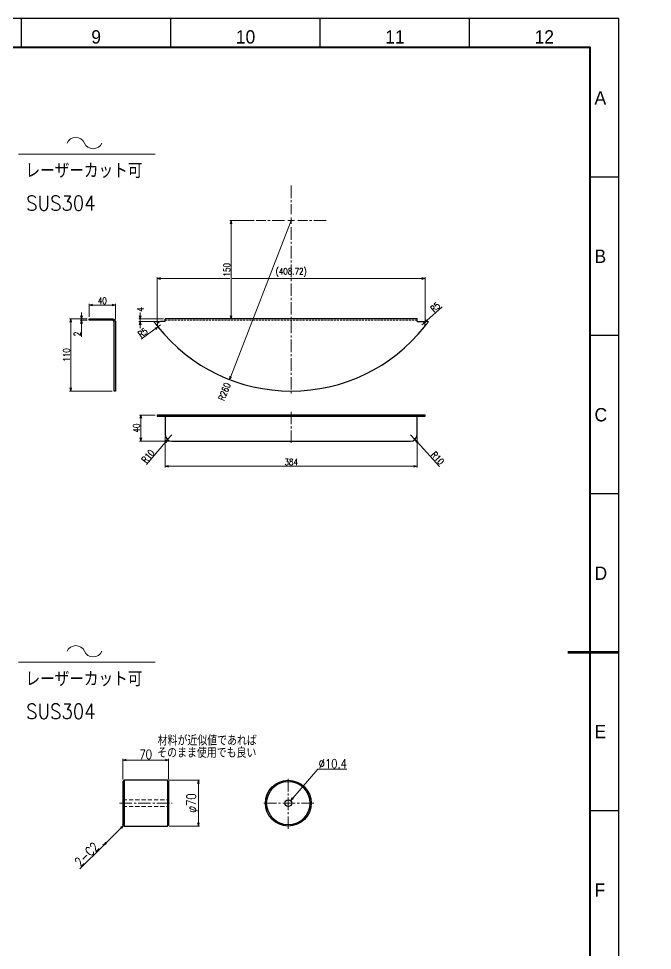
# Model space of a CAD drawing. Header units: millimetres. Extents: x 0 to 70370, y 0 to 11543.
# Drawn here: x 38603 to 39570, y 1464 to 2886 of the extents above; entities that cross this region are included whole.
import ezdxf
from ezdxf import colors
from ezdxf.entities.mleader import LeaderData, LeaderLine
from ezdxf.enums import TextEntityAlignment as Align
from ezdxf.math import Vec2, Vec3

# ---------------------------------------------------------------- set-up
doc = ezdxf.new("R2010")
doc.units = ezdxf.units.MM
for name, pattern in [('CENTER2', [28.575, 19.05, -3.175, 3.175, -3.175]), ('HIDDEN', [9.525, 6.35, -3.175]), ('HIDDEN2', [4.7625, 3.175, -1.5875]), ('PHANTOM2', [31.75, 15.875, -3.175, 3.175, -3.175, 3.175, -3.175])]:
    doc.linetypes.add(name, pattern=pattern)
for name, color, linetype, lineweight in [('01_外形線', 7, 'Continuous', 25), ('03_かくれ線', 6, 'HIDDEN2', 13), ('04_HIDDEN', 2, 'HIDDEN', 13), ('04_中心線', 1, 'CENTER2', 9), ('05_CENTER', 4, 'CENTER2', 13), ('05_仮想線', 2, 'PHANTOM2', 13), ('06_文字', 7, 'Continuous', 13), ('07_寸法線', 3, 'Continuous', 9), ('99_図枠', 7, 'Continuous', 40)]:
    doc.layers.add(name, color=color, linetype=linetype, lineweight=lineweight)
doc.styles.add('KSS_TXT', font='txt.shx', dxfattribs={"bigfont": 'extfont2.shx'})
doc.styles.get("Standard").update_dxf_attribs({"font": 'arial.ttf'})
doc.styles.add('寸法用', font='simplex.shx', dxfattribs={"width": 0.8, "bigfont": '@extfont2.shx'})
doc.styles.add('表題用', font='MS PGothic.ttf')
doc.dimstyles.new('機械製図用', dxfattribs={"dimtxt": 3.5, "dimasz": 3.5, "dimexe": 2, "dimexo": 0, "dimgap": 1.2, "dimtad": 1, "dimdsep": 46, "dimtxsty": '寸法用', "dimblk": 'OPEN30', "dimcen": 0, "dimclrd": 256, "dimclre": 256, "dimclrt": 7, "dimazin": 2, "dimtm": 1e-09, "dimtfac": 0.75, "dimtmove": 0, "dimatfit": 3, "dimldrblk": 'OPEN30', "dimfxl": 1, "dimlwd": -1, "dimlwe": -1, "dimarcsym": 0})
doc.dimstyles.new('機械製図用$3', dxfattribs={"dimtxt": 3.5, "dimasz": 3.5, "dimexe": 2, "dimexo": 0, "dimgap": 1.2, "dimtad": 1, "dimtih": 1, "dimtoh": 1, "dimdsep": 46, "dimtxsty": '寸法用', "dimblk": 'OPEN30', "dimcen": 0, "dimsd1": 1, "dimclrd": 256, "dimclre": 256, "dimclrt": 7, "dimazin": 2, "dimtm": 1e-09, "dimtfac": 0.75, "dimtofl": 0, "dimtmove": 0, "dimatfit": 3, "dimldrblk": 'OPEN30', "dimfxl": 1, "dimlwd": -1, "dimlwe": -1, "dimarcsym": 0})

# ---------------------------------------------------------------- blocks, each defined once
blk = doc.blocks.new('_Open30')
at = {"color": 0, "linetype": 'ByBlock', "lineweight": -2}
for p, q in [((-1, 0.27), (0, 0)), ((0, 0), (-1, -0.27)), ((0, 0), (-1, 0))]:
    blk.add_line(p, q, dxfattribs=at)
blk = doc.blocks.new('*D3093')
at = {"layer": '07_寸法線', "transparency": 16777216}
for p, q in [((38762.3, 1725), (38762.3, 1756.8)), ((38767.3, 1754.8), (38827.3, 1754.8)), ((38832.3, 1725), (38832.3, 1756.8))]:
    blk.add_line(p, q, dxfattribs=at)
at = {"layer": 'Defpoints', "color": 0, "transparency": 16777216}
for p in [(38832.3, 1754.8), (38762.3, 1722), (38832.3, 1722)]:
    blk.add_point(p, dxfattribs=at)
at = {"layer": '07_寸法線', "transparency": 16777216, "xscale": 5, "yscale": 5, "zscale": 5, "rotation": 180}
blk.add_blockref('_Open30', (38762.3, 1754.8), dxfattribs=at)
at = {"layer": '07_寸法線', "transparency": 16777216, "xscale": 5, "yscale": 5, "zscale": 5}
blk.add_blockref('_Open30', (38832.3, 1754.8), dxfattribs=at)
at = {"layer": '07_寸法線', "color": 7, "transparency": 16777216, "insert": (38797.3, 1763.3), "char_height": 14, "attachment_point": 5, "style": '寸法用'}
blk.add_mtext('70', dxfattribs=at)
blk = doc.blocks.new('*D3094')
at = {"layer": '07_寸法線', "transparency": 16777216}
for p, q in [((38833.3, 1724), (38879.6, 1724)), ((38877.6, 1719), (38877.6, 1659)), ((38833.3, 1654), (38879.6, 1654))]:
    blk.add_line(p, q, dxfattribs=at)
at = {"layer": 'Defpoints', "color": 0, "transparency": 16777216}
for p in [(38830.3, 1724), (38830.3, 1654), (38877.6, 1654)]:
    blk.add_point(p, dxfattribs=at)
at = {"layer": '07_寸法線', "transparency": 16777216, "xscale": 5, "yscale": 5, "zscale": 5}
for p, rotation in [((38877.6, 1724), 90), ((38877.6, 1654), 270)]:
    blk.add_blockref('_Open30', p, dxfattribs=dict(at, rotation=rotation))
at = {"layer": '07_寸法線', "color": 7, "transparency": 16777216, "insert": (38869.1, 1689), "char_height": 14, "attachment_point": 5, "rotation": 90, "style": '寸法用'}
blk.add_mtext('φ70', dxfattribs=at)
blk = doc.blocks.new('*D3095')
at = {"layer": '07_寸法線', "transparency": 16777216}
for p, q in [((38759.8, 1651.4), (38736.8, 1628.4)), ((38763.3, 1655), (38761.9, 1656.4)), ((38733.2, 1624.9), (38697, 1588.7)), ((38733.2, 1624.9), (38731.8, 1626.3))]:
    blk.add_line(p, q, dxfattribs=at)
at = {"layer": 'Defpoints', "color": 0, "transparency": 16777216}
for p in [(38763.3, 1655), (38733.2, 1624.9), (38733.2, 1624.9)]:
    blk.add_point(p, dxfattribs=at)
at = {"layer": '07_寸法線', "transparency": 16777216, "xscale": 5, "yscale": 5, "zscale": 5}
for p, rotation in [((38763.3, 1655), 45.00000000000489), ((38733.2, 1624.9), 225.0000000000049)]:
    blk.add_blockref('_Open30', p, dxfattribs=dict(at, rotation=rotation))
at = {"layer": '07_寸法線', "color": 7, "transparency": 16777216, "insert": (38707.4, 1611), "char_height": 14, "attachment_point": 5, "rotation": 45, "style": '寸法用'}
blk.add_mtext('2-C2', dxfattribs=at)
blk = doc.blocks.new('*U2936')
at = {"layer": '04_中心線', "color": 0, "linetype": 'CENTER2', "transparency": 16777216}
for p, q in [((0, 10), (0, 263.5)), ((-53.5, 0), (-10, 0)), ((10, 0), (53.5, 0)), ((0, -53.5), (0, -10))]:
    blk.add_line(p, q, dxfattribs=at)
at = {"layer": '04_中心線', "color": 0, "linetype": 'Continuous', "transparency": 16777216}
for p, q in [((-5, 0), (5, 0)), ((0, -5), (0, 5))]:
    blk.add_line(p, q, dxfattribs=at)
blk = doc.blocks.new('*D2938')
at = {"layer": '07_寸法線', "transparency": 16777216}
for p, q in [((38811.8, 2281.1), (38787.8, 2281.1)), ((38789.8, 2276.1), (38789.8, 2246.1)), ((38834.2, 2241.1), (38787.8, 2241.1))]:
    blk.add_line(p, q, dxfattribs=at)
at = {"layer": 'Defpoints', "color": 0, "transparency": 16777216}
for p in [(38814.8, 2281.1), (38789.8, 2241.1), (38837.2, 2241.1)]:
    blk.add_point(p, dxfattribs=at)
at = {"layer": '07_寸法線', "transparency": 16777216, "xscale": 5, "yscale": 5, "zscale": 5}
for p, rotation in [((38789.8, 2281.1), 90), ((38789.8, 2241.1), 270)]:
    blk.add_blockref('_Open30', p, dxfattribs=dict(at, rotation=rotation))
at = {"layer": '07_寸法線', "color": 7, "transparency": 16777216, "insert": (38783.3, 2261.1), "char_height": 10, "attachment_point": 5, "rotation": 90, "style": '寸法用'}
blk.add_mtext('40', dxfattribs=at)
blk = doc.blocks.new('*D2937')
at = {"layer": '07_寸法線', "transparency": 16777216}
for p, q in [((38827.2, 2248.1), (38827.2, 2200.9)), ((39211.2, 2248.1), (39211.2, 2200.9)), ((38832.2, 2202.9), (39206.2, 2202.9))]:
    blk.add_line(p, q, dxfattribs=at)
at = {"layer": 'Defpoints', "color": 0, "transparency": 16777216}
for p in [(38827.2, 2251.1), (39211.2, 2251.1), (39211.2, 2202.9)]:
    blk.add_point(p, dxfattribs=at)
at = {"layer": '07_寸法線', "transparency": 16777216, "xscale": 5, "yscale": 5, "zscale": 5, "rotation": 180}
blk.add_blockref('_Open30', (38827.2, 2202.9), dxfattribs=at)
at = {"layer": '07_寸法線', "transparency": 16777216, "xscale": 5, "yscale": 5, "zscale": 5}
blk.add_blockref('_Open30', (39211.2, 2202.9), dxfattribs=at)
at = {"layer": '07_寸法線', "color": 7, "transparency": 16777216, "insert": (39019.2, 2209.4), "char_height": 10, "attachment_point": 5, "style": '寸法用'}
blk.add_mtext('384', dxfattribs=at)
blk = doc.blocks.new('*D2939')
at = {"layer": '07_寸法線', "transparency": 16777216}
for p, q in [((38837.2, 2251.1), (38830.7, 2243.5)), ((38798.5, 2205.4), (38827.5, 2239.6))]:
    blk.add_line(p, q, dxfattribs=at)
at = {"layer": 'Defpoints', "color": 0, "transparency": 16777216}
for p in [(38837.2, 2251.1), (38830.7, 2243.5)]:
    blk.add_point(p, dxfattribs=at)
at = {"layer": '07_寸法線', "transparency": 16777216, "xscale": 5, "yscale": 5, "zscale": 5, "rotation": 49.80231722439056}
blk.add_blockref('_Open30', (38830.7, 2243.5), dxfattribs=at)
at = {"layer": '07_寸法線', "color": 7, "transparency": 16777216, "insert": (38800.8, 2218.1), "char_height": 10, "attachment_point": 5, "rotation": 49.8023, "style": '寸法用'}
blk.add_mtext('R10', dxfattribs=at)
blk = doc.blocks.new('*D2940')
at = {"layer": '07_寸法線', "transparency": 16777216}
for p, q in [((39201.2, 2251.1), (39207.9, 2243.7)), ((39245.3, 2202.6), (39211.3, 2240))]:
    blk.add_line(p, q, dxfattribs=at)
at = {"layer": 'Defpoints', "color": 0, "transparency": 16777216}
for p in [(39201.2, 2251.1), (39207.9, 2243.7)]:
    blk.add_point(p, dxfattribs=at)
at = {"layer": '07_寸法線', "transparency": 16777216, "xscale": 5, "yscale": 5, "zscale": 5, "rotation": 132.2774182709477}
blk.add_blockref('_Open30', (39207.9, 2243.7), dxfattribs=at)
at = {"layer": '07_寸法線', "color": 7, "transparency": 16777216, "insert": (39242.5, 2215.3), "char_height": 10, "attachment_point": 5, "rotation": 312.2774, "style": '寸法用'}
blk.add_mtext('R10', dxfattribs=at)
blk = doc.blocks.new('*D2941')
at = {"layer": '07_寸法線', "transparency": 16777216}
blk.add_line((39019.2, 2577.6), (38927, 2339.9), dxfattribs=at)
at = {"layer": 'Defpoints', "color": 0, "transparency": 16777216}
for p in [(39019.2, 2577.6), (38925.2, 2335.2)]:
    blk.add_point(p, dxfattribs=at)
at = {"layer": '07_寸法線', "transparency": 16777216, "xscale": 5, "yscale": 5, "zscale": 5, "rotation": 248.8043917872909}
blk.add_blockref('_Open30', (38925.2, 2335.2), dxfattribs=at)
at = {"layer": '07_寸法線', "color": 7, "transparency": 16777216, "insert": (38917.4, 2316.7), "char_height": 10, "attachment_point": 5, "rotation": 68.8044, "style": '寸法用'}
blk.add_mtext('R260', dxfattribs=at)
blk = doc.blocks.new('*D2942')
at = {"layer": '07_寸法線', "transparency": 16777216}
for p, q in [((38814.8, 2421.6), (38814.8, 2491.4)), ((38819.8, 2489.4), (38925.7, 2489.4)), ((38929.4, 2489.4), (39218.5, 2489.4)), ((39223.5, 2421.6), (39223.5, 2491.4))]:
    blk.add_line(p, q, dxfattribs=at)
at = {"layer": 'Defpoints', "color": 0, "transparency": 16777216}
for p in [(39223.5, 2489.4), (38814.8, 2418.6), (39223.5, 2418.6)]:
    blk.add_point(p, dxfattribs=at)
at = {"layer": '07_寸法線', "transparency": 16777216, "xscale": 5, "yscale": 5, "zscale": 5, "rotation": 180}
blk.add_blockref('_Open30', (38814.8, 2489.4), dxfattribs=at)
at = {"layer": '07_寸法線', "transparency": 16777216, "xscale": 5, "yscale": 5, "zscale": 5}
blk.add_blockref('_Open30', (39223.5, 2489.4), dxfattribs=at)
at = {"layer": '07_寸法線', "color": 7, "transparency": 16777216, "insert": (39019.2, 2498.6), "char_height": 10, "attachment_point": 5, "style": '寸法用'}
blk.add_mtext('(408.72)', dxfattribs=at)
blk = doc.blocks.new('*D2943')
at = {"layer": '07_寸法線', "transparency": 16777216}
for p, q in [((38962.7, 2577.6), (38925.5, 2577.6)), ((38927.5, 2572.6), (38927.5, 2432.6)), ((38908.4, 2427.6), (38929.5, 2427.6))]:
    blk.add_line(p, q, dxfattribs=at)
at = {"layer": 'Defpoints', "color": 0, "transparency": 16777216}
for p in [(38965.7, 2577.6), (38905.4, 2427.6), (38927.5, 2427.6)]:
    blk.add_point(p, dxfattribs=at)
at = {"layer": '07_寸法線', "transparency": 16777216, "xscale": 5, "yscale": 5, "zscale": 5}
for p, rotation in [((38927.5, 2577.6), 90), ((38927.5, 2427.6), 270)]:
    blk.add_blockref('_Open30', p, dxfattribs=dict(at, rotation=rotation))
at = {"layer": '07_寸法線', "color": 7, "transparency": 16777216, "insert": (38921, 2502.6), "char_height": 10, "attachment_point": 5, "rotation": 90, "style": '寸法用'}
blk.add_mtext('150', dxfattribs=at)
blk = doc.blocks.new('*D2944')
at = {"layer": '07_寸法線', "transparency": 16777216}
for p, q in [((38788.8, 2432.6), (38788.8, 2437.6)), ((38824.2, 2427.6), (38786.8, 2427.6)), ((38816.8, 2423.6), (38786.8, 2423.6)), ((38788.8, 2427.6), (38788.8, 2423.6)), ((38788.8, 2418.6), (38788.8, 2413.6))]:
    blk.add_line(p, q, dxfattribs=at)
at = {"layer": 'Defpoints', "color": 0, "transparency": 16777216}
for p in [(38788.8, 2423.6), (38819.8, 2423.6), (38827.2, 2427.6)]:
    blk.add_point(p, dxfattribs=at)
at = {"layer": '07_寸法線', "transparency": 16777216, "xscale": 5, "yscale": 5, "zscale": 5}
for p, rotation in [((38788.8, 2427.6), 270), ((38788.8, 2423.6), 90)]:
    blk.add_blockref('_Open30', p, dxfattribs=dict(at, rotation=rotation))
at = {"layer": '07_寸法線', "color": 7, "transparency": 16777216, "insert": (38789.3, 2442.1), "char_height": 10, "attachment_point": 5, "rotation": 90, "style": '寸法用'}
blk.add_mtext('4', dxfattribs=at)
blk = doc.blocks.new('*D2945')
at = {"layer": '07_寸法線', "transparency": 16777216}
for p, q in [((38819.8, 2418.6), (38815.8, 2415.6)), ((38790.2, 2396.6), (38811.8, 2412.6))]:
    blk.add_line(p, q, dxfattribs=at)
at = {"layer": 'Defpoints', "color": 0, "transparency": 16777216}
for p in [(38819.8, 2418.6), (38815.8, 2415.6)]:
    blk.add_point(p, dxfattribs=at)
at = {"layer": '07_寸法線', "transparency": 16777216, "xscale": 5, "yscale": 5, "zscale": 5, "rotation": 36.69597830375699}
blk.add_blockref('_Open30', (38815.8, 2415.6), dxfattribs=at)
at = {"layer": '07_寸法線', "color": 7, "transparency": 16777216, "insert": (38792.9, 2406.6), "char_height": 10, "attachment_point": 5, "rotation": 36.696, "style": '寸法用'}
blk.add_mtext('R5', dxfattribs=at)
blk = doc.blocks.new('*D2946')
at = {"layer": '07_寸法線', "transparency": 16777216}
for p, q in [((39249.4, 2446.2), (39226, 2425.3)), ((39218.5, 2418.6), (39222.3, 2421.9))]:
    blk.add_line(p, q, dxfattribs=at)
blk.add_arc((39218.5, 2418.6), 5, 18.7816, 55.6225, dxfattribs=at)
at = {"layer": 'Defpoints', "color": 0, "transparency": 16777216}
for p in [(39218.5, 2418.6), (39222.3, 2421.9)]:
    blk.add_point(p, dxfattribs=at)
at = {"layer": '07_寸法線', "transparency": 16777216, "xscale": 5, "yscale": 5, "zscale": 5, "rotation": 221.6999090631929}
blk.add_blockref('_Open30', (39222.3, 2421.9), dxfattribs=at)
at = {"layer": '07_寸法線', "color": 7, "transparency": 16777216, "insert": (39239, 2445.6), "char_height": 10, "attachment_point": 5, "rotation": 41.6999, "style": '寸法用'}
blk.add_mtext('R5', dxfattribs=at)
blk = doc.blocks.new('*D2947')
at = {"layer": '07_寸法線', "transparency": 16777216}
for p, q in [((38708, 2427.6), (38680.9, 2427.6)), ((38682.9, 2422.6), (38682.9, 2322.6)), ((38746, 2317.6), (38680.9, 2317.6))]:
    blk.add_line(p, q, dxfattribs=at)
at = {"layer": 'Defpoints', "color": 0, "transparency": 16777216}
for p in [(38711, 2427.6), (38682.9, 2317.6), (38749, 2317.6)]:
    blk.add_point(p, dxfattribs=at)
at = {"layer": '07_寸法線', "transparency": 16777216, "xscale": 5, "yscale": 5, "zscale": 5}
for p, rotation in [((38682.9, 2427.6), 90), ((38682.9, 2317.6), 270)]:
    blk.add_blockref('_Open30', p, dxfattribs=dict(at, rotation=rotation))
at = {"layer": '07_寸法線', "color": 7, "transparency": 16777216, "insert": (38676.4, 2372.6), "char_height": 10, "attachment_point": 5, "rotation": 90, "style": '寸法用'}
blk.add_mtext('110', dxfattribs=at)
blk = doc.blocks.new('*D2948')
at = {"layer": '07_寸法線', "transparency": 16777216}
for p, q in [((38699.4, 2432.6), (38699.4, 2437.6)), ((38708, 2427.6), (38697.4, 2427.6)), ((38708, 2425.6), (38697.4, 2425.6)), ((38699.4, 2427.6), (38699.4, 2425.6)), ((38699.4, 2420.6), (38699.4, 2400.5))]:
    blk.add_line(p, q, dxfattribs=at)
at = {"layer": 'Defpoints', "color": 0, "transparency": 16777216}
for p in [(38699.4, 2425.6), (38711, 2427.6), (38711, 2425.6)]:
    blk.add_point(p, dxfattribs=at)
at = {"layer": '07_寸法線', "transparency": 16777216, "xscale": 5, "yscale": 5, "zscale": 5}
for p, rotation in [((38699.4, 2427.6), 270), ((38699.4, 2425.6), 90)]:
    blk.add_blockref('_Open30', p, dxfattribs=dict(at, rotation=rotation))
at = {"layer": '07_寸法線', "color": 7, "transparency": 16777216, "insert": (38692.9, 2404.7), "char_height": 10, "attachment_point": 5, "rotation": 90, "style": '寸法用'}
blk.add_mtext('2', dxfattribs=at)
blk = doc.blocks.new('*D2949')
at = {"layer": '07_寸法線', "transparency": 16777216}
for p, q in [((38711, 2430.6), (38711, 2450.8)), ((38716, 2448.8), (38746, 2448.8)), ((38751, 2426.6), (38751, 2450.8))]:
    blk.add_line(p, q, dxfattribs=at)
at = {"layer": 'Defpoints', "color": 0, "transparency": 16777216}
for p in [(38751, 2448.8), (38711, 2427.6), (38751, 2423.6)]:
    blk.add_point(p, dxfattribs=at)
at = {"layer": '07_寸法線', "transparency": 16777216, "xscale": 5, "yscale": 5, "zscale": 5, "rotation": 180}
blk.add_blockref('_Open30', (38711, 2448.8), dxfattribs=at)
at = {"layer": '07_寸法線', "transparency": 16777216, "xscale": 5, "yscale": 5, "zscale": 5}
blk.add_blockref('_Open30', (38751, 2448.8), dxfattribs=at)
at = {"layer": '07_寸法線', "color": 7, "transparency": 16777216, "insert": (38731, 2455.3), "char_height": 10, "attachment_point": 5, "style": '寸法用'}
blk.add_mtext('40', dxfattribs=at)
blk = doc.blocks.new('p1ba05')
for centre, start, end in [((-2.95, 0.29), 24.2276, 155.5758), ((0, 1.62), 204.2276, 335.5758)]:
    blk.add_arc(centre, 1.62, start, end)
blk = doc.blocks.new('*D3092')
at = {"layer": '07_寸法線', "transparency": 16777216}
for p, q in [((39059.8, 1740.7), (39021.5, 1696.7)), ((39104, 1740.7), (39059.8, 1740.7))]:
    blk.add_line(p, q, dxfattribs=at)
at = {"layer": 'Defpoints', "color": 0, "transparency": 16777216}
for p in [(39018.2, 1692.9), (39011.4, 1685)]:
    blk.add_point(p, dxfattribs=at)
at = {"layer": '07_寸法線', "transparency": 16777216, "xscale": 5, "yscale": 5, "zscale": 5, "rotation": 228.992713198436}
blk.add_blockref('_Open30', (39018.2, 1692.9), dxfattribs=at)
at = {"layer": '07_寸法線', "color": 7, "transparency": 16777216, "insert": (39082.6, 1749.2), "char_height": 14, "attachment_point": 5, "style": '寸法用'}
blk.add_mtext('∅10.4', dxfattribs=at)
blk = doc.blocks.new('AM_BALLOON1')
at = {"transparency": 16777216}
blk.add_circle((0, 0), 5, dxfattribs=at)
blk.add_attdef('B_NUMBER', text='', height=3, dxfattribs=at).set_placement((0, 0), align=Align.MIDDLE_CENTER)
blk = doc.blocks.new('_OPEN')
at = {"color": 0, "linetype": 'ByBlock'}
for p, q in [((-1, 0.17), (0, 0)), ((0, 0), (-1, -0.17)), ((0, 0), (-1, 0))]:
    blk.add_line(p, q, dxfattribs=at)

msp = doc.modelspace()

# ---------------------------------------------------------------- linework, layer by layer
at = {"color": 0}
for p, q in [((38764.338, 1723.958), (38762.338, 1721.958)), ((38762.338, 1721.958), (38762.338, 1655.958)), ((38764.338, 1723.958), (38764.338, 1653.958)), ((38830.338, 1723.958), (38764.338, 1723.958)), ((38830.338, 1723.958), (38830.338, 1653.958)), ((38832.338, 1721.958), (38830.338, 1723.958)), ((38832.338, 1655.958), (38832.338, 1721.958)), ((38762.338, 1655.958), (38764.338, 1653.958)), ((38764.338, 1653.958), (38830.338, 1653.958)), ((38830.338, 1653.958), (38832.338, 1655.958))]:
    msp.add_line(p, q, dxfattribs=at)
msp.add_circle((39014.776, 1688.958), 35, dxfattribs=at)
for radius in [33, 5.2]:
    msp.add_circle((39014.776, 1688.958), radius)
at = {"layer": '01_外形線'}
for p, q in [((38827.176, 2423.611), (38819.817, 2423.611)), ((39211.176, 2427.611), (38827.176, 2427.611)), ((38827.176, 2423.611), (38827.176, 2427.611)), ((39211.176, 2423.611), (39211.176, 2427.611)), ((39211.176, 2423.611), (39218.535, 2423.611))]:
    msp.add_line(p, q, dxfattribs=at)
for points in [[(38711.002, 2425.611), (38711.002, 2427.611), (38747.002, 2427.611, -0.41421356), (38751.002, 2423.611), (38751.002, 2317.611), (38749.002, 2317.611), (38749.002, 2423.611, 0.41421356), (38747.002, 2425.611), (38711.002, 2425.611), (38711.002, 2427.611)], [(38827.176, 2279.102), (38827.176, 2251.102, 0.41421356), (38837.176, 2241.102), (39201.176, 2241.102, 0.41421356), (39211.176, 2251.102), (39211.176, 2279.102)]]:
    msp.add_lwpolyline(points, format="xyb", dxfattribs=at)
msp.add_lwpolyline([(38814.817, 2279.102), (39223.535, 2279.102), (39223.535, 2281.102), (38814.817, 2281.102)], close=True, dxfattribs=at)
for centre, radius, start, end in [((38819.817, 2418.611), 5, 90, 218.574331), ((39218.535, 2418.611), 5, 321.425669, 90), ((39019.176, 2577.611), 260, 218.574331, 321.425669)]:
    msp.add_arc(centre, radius, start, end, dxfattribs=at)
at = {"layer": '03_かくれ線'}
msp.add_line((39211.176, 2425.611), (38827.176, 2425.611), dxfattribs=at)
at = {"layer": '04_HIDDEN'}
for p, q in [((38762.338, 1694.158), (38832.338, 1694.158)), ((38762.338, 1683.758), (38832.338, 1683.758))]:
    msp.add_line(p, q, dxfattribs=at)
at = {"layer": '04_中心線'}
msp.add_line((39019.176, 2286.102), (39019.176, 2236.102), dxfattribs=at)
at = {"layer": '05_CENTER'}
for p, q in [((39014.776, 1649.824), (39014.776, 1728.093)), ((38757.229, 1688.958), (38837.516, 1688.958)), ((39053.91, 1688.958), (38975.642, 1688.958))]:
    msp.add_line(p, q, dxfattribs=at)
at = {"layer": '05_仮想線', "transparency": 33554559}
for points in [[(38819.817, 2423.611), (38809.691, 2423.611, 0.00983259), (38815.908, 2415.494)], [(39218.535, 2423.611), (39228.661, 2423.611, -0.00983259), (39222.444, 2415.494)]]:
    msp.add_lwpolyline(points, format="xyb", dxfattribs=at)
at = {"layer": '07_寸法線'}
for p, q in [((38603.487, 2679.147), (38811.945, 2679.147)), ((38603.487, 1903.853), (38811.945, 1903.853))]:
    msp.add_line(p, q, dxfattribs=at)
at = {"layer": '99_図枠', "lineweight": 25}
for p, q in [((38607.777, 2841.61), (38607.777, 2885.736)), ((38835.636, 2841.61), (38835.636, 2885.736)), ((38835.636, 2841.61), (38835.636, 2885.736)), ((39063.494, 2841.61), (39063.494, 2885.736)), ((39291.353, 2841.61), (39291.353, 2885.736)), ((39519.211, 2644.043), (39475.085, 2644.043)), ((39519.211, 2402.35), (39475.085, 2402.35)), ((39519.211, 2160.658), (39475.085, 2160.658)), ((39519.211, 1677.272), (39475.085, 1677.272))]:
    msp.add_line(p, q, dxfattribs=at)
at = {"layer": '99_図枠', "lineweight": 53}
msp.add_line((39519.211, 1918.965), (39441.142, 1918.965), dxfattribs=at)
at = {"layer": '99_図枠'}
msp.add_lwpolyline([(36917.152, 996.32), (39475.085, 996.32), (39475.085, 2841.61), (36917.152, 2841.61)], close=True, dxfattribs=at)
at = {"layer": 'Defpoints'}
msp.add_lwpolyline([(36784.91, 952.392), (39519.211, 952.392), (39519.211, 2885.736), (36784.91, 2885.736)], close=True, dxfattribs=at)

# ---------------------------------------------------------------- block references
at = {"layer": '04_中心線', "linetype": 'CENTER2', "rotation": 180}
msp.add_blockref('*U2936', (39019.176, 2577.611), dxfattribs=at)
at = {"layer": '07_寸法線', "xscale": 8.99945454545454, "yscale": 8.99945454545454, "zscale": 8.99945454545454}
for p in [(38717.157, 2687.352), (38717.157, 1912.058)]:
    msp.add_blockref('p1ba05', p, dxfattribs=at)

# ---------------------------------------------------------------- texts
at = {"layer": '06_文字', "color": 3, "style": 'KSS_TXT', "width": 0.9}
for s, height, p in [('レーザーカット可', 22.5, (38613.991, 2642.518)), ('SUS304', 22.5, (38614.897, 2593.075)), ('レーザーカット可', 22.5, (38613.991, 1867.225)), ('SUS304', 22.5, (38614.897, 1817.782)), ('材料が近似値であれば', 14, (38815.552, 1777.003)), ('そのまま使用でも良い', 14, (38814.897, 1758.268))]:
    msp.add_text(s, height=height, dxfattribs=at).set_placement(p)
at = {"layer": '99_図枠', "lineweight": 13, "style": '表題用'}
for s, height, p in [('9', 20.366, (38721.707, 2841.61)), ('10', 20.3657, (38949.565, 2841.61)), ('11', 20.3657, (39177.423, 2841.61)), ('12', 20.3657, (39405.282, 2841.61))]:
    msp.add_text(s, height=height, dxfattribs=at).set_placement(p, align=Align.BOTTOM_CENTER)
for s, p in [('A', (39481.874, 2764.889)), ('B', (39481.874, 2523.197)), ('C', (39481.874, 2281.504)), ('D', (39481.874, 2039.811)), ('E', (39481.874, 1798.119)), ('F', (39481.874, 1556.426))]:
    msp.add_text(s, height=20.366, dxfattribs=at).set_placement(p, align=Align.MIDDLE_LEFT)

# ---------------------------------------------------------------- dimensions: what is measured, and where the dimension line sits
at = {"layer": '07_寸法線'}
for base, p1, p2, picture, middle in [((38927.533, 2427.611), (38965.676, 2577.611), (38905.405, 2427.611), '*D2943', (38921.033, 2502.611)), ((38682.919, 2317.611), (38711.002, 2427.611), (38749.002, 2317.611), '*D2947', (38676.419, 2372.611)), ((38789.778, 2241.102), (38814.817, 2281.102), (38837.176, 2241.102), '*D2938', (38783.278, 2261.102))]:
    dim = msp.add_linear_dim(base=base, p1=p1, p2=p2, angle=90, dimstyle='機械製図用', override={"dimtxt": 10, "dimasz": 5, "dimexo": 3, "dimgap": 1.5}, dxfattribs=at)
    dim.commit()
    dim.dimension.update_dxf_attribs({"geometry": picture, "text_midpoint": middle})
for center, mpoint, override, picture, middle in [((39019.176, 2577.611), (38925.172, 2335.2), {"dimtxt": 10, "dimasz": 5, "dimgap": 1.5, "dimtmove": 2}, '*D2941', (38917.423, 2316.699)), ((39218.535, 2418.611), (39222.268, 2421.937), {"dimtxt": 10, "dimasz": 5, "dimexo": 3, "dimgap": 1.5}, '*D2946', (39243.347, 2440.718)), ((38819.817, 2418.611), (38815.808, 2415.623), {"dimtxt": 10, "dimasz": 5, "dimexo": 3, "dimgap": 1.5}, '*D2945', (38796.774, 2401.438)), ((38837.176, 2251.102), (38830.722, 2243.464), {"dimtxt": 10, "dimasz": 5, "dimgap": 1.5}, '*D2939', (38805.761, 2213.925)), ((39201.176, 2251.102), (39207.903, 2243.703), {"dimtxt": 10, "dimasz": 5, "dimgap": 1.5}, '*D2940', (39237.711, 2210.919))]:
    dim = msp.add_radius_dim(center=center, mpoint=mpoint, dimstyle='機械製図用', override=override, dxfattribs=at)
    dim.commit()
    dim.dimension.update_dxf_attribs({"geometry": picture, "text_midpoint": middle, "dimtype": 164})
dim = msp.add_linear_dim(base=(39223.535, 2489.446), p1=(38814.817, 2418.611), p2=(39223.535, 2418.611), text='(<>)', dimstyle='機械製図用', override={"dimtxt": 10, "dimasz": 5, "dimexo": 3, "dimgap": 1.5}, dxfattribs=at)
dim.commit()
dim.dimension.update_dxf_attribs({"geometry": '*D2942', "text_midpoint": (39019.176, 2498.565)})
for base, p1, p2, override, picture, middle in [((38751.002, 2448.754), (38711.002, 2427.611), (38751.002, 2423.611), {"dimtxt": 10, "dimasz": 5, "dimexo": 3, "dimgap": 1.5}, '*D2949', (38731.002, 2455.254)), ((39211.176, 2202.869), (38827.176, 2251.102), (39211.176, 2251.102), {"dimtxt": 10, "dimasz": 5, "dimexo": 3, "dimgap": 1.5}, '*D2937', (39019.176, 2209.369)), ((38832.338, 1754.766), (38762.338, 1721.958), (38832.338, 1721.958), {"dimtxt": 14, "dimasz": 5, "dimexo": 3, "dimgap": 1.5}, '*D3093', (38797.338, 1763.266))]:
    dim = msp.add_linear_dim(base=base, p1=p1, p2=p2, dimstyle='機械製図用', override=override, dxfattribs=at)
    dim.commit()
    dim.dimension.update_dxf_attribs({"geometry": picture, "text_midpoint": middle})
for base, p1, p2, override, picture, middle in [((38788.809, 2423.611), (38827.176, 2427.611), (38819.817, 2423.611), {"dimtxt": 10, "dimasz": 5, "dimexo": 3, "dimgap": 1.5, "dimtmove": 2}, '*D2944', (38789.348, 2442.088)), ((38699.354, 2425.611), (38711.002, 2427.611), (38711.002, 2425.611), {"dimtxt": 10, "dimasz": 5, "dimexo": 3, "dimgap": 1.5}, '*D2948', (38699.354, 2404.673))]:
    dim = msp.add_linear_dim(base=base, p1=p1, p2=p2, angle=90, dimstyle='機械製図用', override=override, dxfattribs=at)
    dim.commit()
    dim.dimension.update_dxf_attribs({"geometry": picture, "text_midpoint": middle, "dimtype": 160})
dim = msp.add_diameter_dim_2p(p1=(39011.364, 1685.034), p2=(39018.188, 1692.882), dimstyle='機械製図用$3', override={"dimtxt": 14, "dimasz": 5, "dimgap": 1.5}, dxfattribs=at)
dim.commit()
dim.dimension.update_dxf_attribs({"geometry": '*D3092', "text_midpoint": (39082.623, 1740.728), "dimtype": 163})
dim = msp.add_linear_dim(base=(38877.581, 1653.958), p1=(38830.338, 1723.958), p2=(38830.338, 1653.958), angle=90, text='φ70', dimstyle='機械製図用', override={"dimtxt": 14, "dimasz": 5, "dimexo": 3, "dimgap": 1.5}, dxfattribs=at)
dim.commit()
dim.dimension.update_dxf_attribs({"geometry": '*D3094', "text_midpoint": (38869.081, 1688.958)})
dim = msp.add_aligned_dim(p1=(38763.338, 1654.958), p2=(38733.246, 1624.866), distance=0, text='2-C2', dimstyle='機械製図用', override={"dimtxt": 14, "dimasz": 5, "dimgap": 1.5, "dimtoh": 1}, dxfattribs=at)
dim.commit()
dim.dimension.update_dxf_attribs({"geometry": '*D3095', "text_midpoint": (38707.366, 1611.007)})

# ---------------------------------------------------------------- leaders
ml = msp.add_multileader_block('Standard', dxfattribs=at)
ml.set_content('AM_BALLOON1', color=256, scale=5.02469545)
ml.set_attribute('B_NUMBER', '1', width=0)
ml.set_leader_properties(color=256, linetype='ByLayer', lineweight=-1)
ml.set_arrow_properties(name='OPEN')
ml.build(insert=Vec2(0, 0))
ml.multileader.update_dxf_attribs({"leader_type": 0, "has_dogleg": 0, "text_right_attachment_type": 6, "dogleg_length": 0, "arrow_head_size": 2.513, "scale": 2.5, "block_connection_type": 1})
ctx = ml.context
ctx.base_point, ctx.scale, ctx.char_height, ctx.arrow_head_size, ctx.landing_gap_size, ctx.plane_origin = Vec3(40332.084, 2013.345), 2.5, 5.025, 2.513, 2.513, Vec3(40332.084, 2013.345)
ctx.right_attachment, ctx.attachment_type = 6, 1
notes = []
notes.append((ctx, [(0, (0, 0, 0), (0, 0), (1, 0), 1, [])]))
ctx.block.insert = Vec3(40332.084, 2013.345)
ml = msp.add_multileader_block('Standard', dxfattribs=at)
ml.set_content('AM_BALLOON1', color=256, scale=5.02469545)
ml.set_attribute('B_NUMBER', '2', width=0)
ml.set_leader_properties(color=256, linetype='ByLayer', lineweight=-1)
ml.set_arrow_properties(name='OPEN')
ml.build(insert=Vec2(0, 0))
ml.multileader.update_dxf_attribs({"leader_type": 0, "has_dogleg": 0, "text_right_attachment_type": 6, "dogleg_length": 0, "arrow_head_size": 2.513, "scale": 2.5, "block_connection_type": 1})
ctx = ml.context
ctx.base_point, ctx.scale, ctx.char_height, ctx.arrow_head_size, ctx.landing_gap_size, ctx.plane_origin = Vec3(41277.991, 2013.345), 2.5, 5.025, 2.513, 2.513, Vec3(41277.991, 2013.345)
ctx.right_attachment, ctx.attachment_type = 6, 1
notes.append((ctx, [(0, (0, 0, 0), (0, 0), (1, 0), 1, [])]))
ctx.block.insert = Vec3(41277.991, 2013.345)
for ctx, leaders in notes:
    for number, flags, end, landing, length, lines in leaders:
        leader = LeaderData()
        leader.index, (leader.has_last_leader_line, leader.has_dogleg_vector, leader.attachment_direction) = number, flags
        leader.last_leader_point, leader.dogleg_vector, leader.dogleg_length = Vec3(end), Vec3(landing), length
        for number, points, colour, breaks in lines:
            line = LeaderLine()
            line.index, line.vertices, line.color, line.breaks = number, Vec3.list(points), colors.encode_raw_color(colour), breaks
            leader.lines.append(line)
        ctx.leaders.append(leader)

doc.saveas('drawing.dxf')
